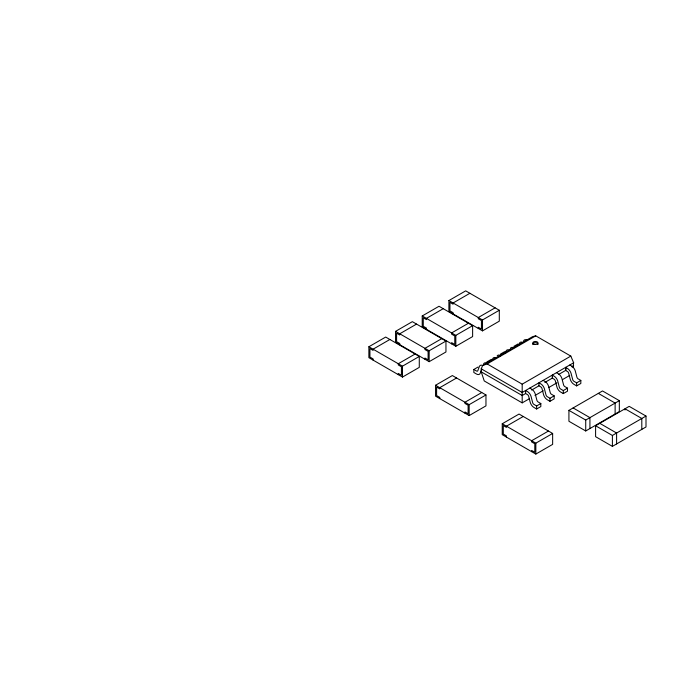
<?xml version="1.0" encoding="UTF-8"?>
<svg xmlns="http://www.w3.org/2000/svg" width="680" height="680" viewBox="0 0 680 680"><rect width="100%" height="100%" fill="white"/><g stroke="black" fill="none" stroke-linecap="round" stroke-linejoin="round"><path stroke-width="1.02" d="M573.053 367.616L573.648 362.763L570.817 356.099L535.746 335.852L532.695 336.6L482.656 365.491A5.687 3.281 60 0 0 479.451 366.282L477.751 370.812A1.955 1.131 60 0 1 476.646 371.076L473.833 369.461L473.833 372.495L476.502 374.034A5.67 3.272 60 0 0 480.284 373.142L481.78 369.07M492.065 360.502L492.787 358.581A5.687 3.281 60 0 1 496.017 357.799L496.366 357.977M505.096 353.617L506.124 350.88A5.687 3.281 60 0 1 509.354 350.098L509.702 350.276M518.738 345.1L519.461 343.179A5.687 3.281 60 0 1 522.69 342.397L523.039 342.575M529.508 398.65L522.189 402.866L484.237 380.953L481.236 371.858L481.236 368.832L482.656 365.491L487.127 363.927L535.746 335.852M483.522 364.149L483.65 363.851A5.687 3.281 60 0 1 486.88 363.069L487.228 363.256M523.532 341.046L523.659 340.756A5.687 3.281 60 0 1 526.889 339.975L527.238 340.153M368.875 346.757L385.679 337.059L419.279 356.456L419.279 367.37L402.483 377.077L368.875 357.671L368.875 346.757L402.483 366.163L419.279 356.456M395.548 331.364L412.352 321.657L445.952 341.062L445.952 351.976L429.156 361.675L395.548 342.269L395.548 331.364L429.156 350.761L445.952 341.062M422.221 315.962L439.025 306.264L472.625 325.661L472.625 336.575L455.829 346.273L422.221 326.876L422.221 315.962L455.829 335.359L472.625 325.661M448.894 300.56L465.698 290.861L499.298 310.258L499.298 321.173L482.502 330.879L448.894 311.474L448.894 300.56L482.502 319.966L499.298 310.258M389.878 339.481L373.082 349.188L373.082 350.396L369.928 348.576L369.928 357.068L373.082 358.887L373.082 360.094M416.551 324.088L399.747 333.786L399.747 335.002L396.601 333.183L396.601 341.666L399.747 343.485L399.747 344.7M443.224 308.686L426.42 318.385L426.42 319.6L423.274 317.781L423.274 326.264L426.42 328.083L426.42 329.298M469.897 293.284L453.092 302.991L453.092 304.198L449.947 302.379L449.947 310.87L453.092 312.69L453.092 313.897M415.08 354.034L398.284 363.732L398.284 364.947L401.429 366.767L401.429 375.258L398.284 373.439L398.284 374.646M441.754 338.631L424.949 348.339L424.949 349.546L428.102 351.365L428.102 359.856L424.949 358.037L424.949 359.252M468.427 323.238L451.622 332.936L451.622 334.152L454.775 335.971L454.775 344.454L451.622 342.635L451.622 343.85M495.1 307.836L478.295 317.534L478.295 318.75L481.448 320.569L481.448 329.06L478.295 327.241L478.295 328.449M435.557 385.254L452.362 375.555L485.962 394.961L485.962 405.875L469.166 415.574L435.557 396.168L435.557 385.254L469.166 404.659L485.962 394.961M456.56 377.986L439.756 387.685L439.756 388.892L436.611 387.073L436.611 395.565L439.756 397.383L439.756 398.599M473.833 369.461L478.04 367.038M487.169 363.783L487.169 361.769L491.377 359.337M518.041 343.944L513.842 346.366L515.576 347.37M481.763 392.53L464.958 402.237L464.958 403.444L468.112 405.263L468.112 413.754L464.958 411.935L464.958 413.142M487.127 363.927L522.189 384.166L570.817 356.099M573.648 362.763L522.189 392.471L481.236 368.832M529.805 388.076L531.99 389.359A5.687 3.281 60 0 1 535.211 393.865L536.919 400.358A1.955 1.131 60 0 0 538.024 401.905L540.829 403.537L540.829 406.572L536.63 408.995L533.962 407.456A5.67 3.272 60 0 1 530.188 402.195L528.692 396.389A1.972 1.139 60 0 0 527.374 394.553L525.606 393.533L522.189 395.505L481.236 371.858M531.633 390.056L538.942 385.832L540.711 386.852A1.972 1.139 60 0 1 542.028 388.697L543.524 394.493A5.67 3.272 60 0 0 547.298 399.755L549.967 401.293L554.166 398.871L554.166 395.837L551.361 394.204A1.955 1.131 60 0 1 550.256 392.666L548.548 386.163A5.687 3.281 60 0 0 545.326 381.659L543.141 380.375M544.841 382.432L552.491 378.012L552.491 374.977M558.518 374.536L565.828 370.311L565.828 367.285M571.837 366.843L573.648 365.798M534.99 395.479L543.226 390.728M548.709 387.558L556.937 382.806M562.428 379.644L569.738 375.42M502.239 423.759L519.044 414.052L552.644 433.457L552.644 444.371L535.84 454.07L502.239 434.673L502.239 423.759L535.84 443.156L552.644 433.457M525.606 393.533L525.606 390.499L527.782 391.782A5.687 3.281 60 0 1 531.012 396.287L532.712 402.789A1.955 1.131 60 0 0 533.825 404.328L536.63 405.96L540.829 403.537M538.942 385.832L538.942 382.806L541.119 384.081A5.687 3.281 60 0 1 544.348 388.586L546.048 395.089A1.955 1.131 60 0 0 547.162 396.627L549.967 398.259L554.166 395.837M563.303 390.567L567.502 388.135L567.502 391.17L563.303 393.592L560.635 392.054A5.67 3.272 60 0 1 556.861 386.793L555.365 380.995A1.972 1.139 60 0 0 554.047 379.151L552.279 378.131L552.279 375.105L554.455 376.38A5.687 3.281 60 0 1 557.685 380.894L559.385 387.387A1.955 1.131 60 0 0 560.498 388.926L563.303 390.567L563.303 393.592M576.64 382.865L580.839 380.434L580.839 383.469L576.64 385.892L573.971 384.353A5.67 3.272 60 0 1 570.197 379.091L568.701 373.295A1.972 1.139 60 0 0 567.384 371.458L565.615 370.438L565.615 367.404L567.792 368.679A5.687 3.281 60 0 1 571.021 373.192L572.721 379.686A1.955 1.131 60 0 0 573.835 381.233L576.64 382.865L576.64 385.892M523.243 416.483L506.438 426.181L506.438 427.397L503.293 425.578L503.293 434.061L506.438 435.88L506.438 437.096M568.922 410.354L602.523 390.957L619.327 400.656L619.327 411.57L585.726 430.967L568.922 421.269L568.922 410.354L585.726 420.061L619.327 400.656M548.446 431.035L531.641 440.733L531.641 441.94L534.794 443.76L534.794 452.251L531.641 450.432L531.641 451.647M595.595 425.756L629.196 406.359L646 416.058L646 426.972L612.399 446.369L595.595 436.671L595.595 425.756L612.399 435.455L646 416.058M513.902 347.854L513.553 347.675A5.687 3.281 60 0 0 510.323 348.457M500.565 355.555L500.216 355.376A5.687 3.281 60 0 0 497.182 355.844M569.814 364.981L571.999 366.256A5.687 3.281 60 0 1 575.221 370.762L576.929 377.264A1.955 1.131 60 0 0 578.034 378.802L580.839 380.434M598.323 393.38L615.128 403.078L615.128 413.993M556.478 372.674L558.663 373.957A5.687 3.281 60 0 1 561.884 378.462L563.592 384.965A1.955 1.131 60 0 0 564.697 386.503L567.502 388.135M506.438 352.639L504.704 351.637L500.506 354.067L500.506 356.091M573.121 407.932L589.925 417.63L589.925 428.545M599.794 423.334L616.598 433.032L616.598 443.946M487.169 361.769L488.903 362.763M641.801 429.394L641.801 418.48L624.996 408.782L624.996 409.998M612.399 435.455L612.399 446.369M585.726 420.061L585.726 430.967M549.967 398.259L549.967 401.293M536.63 405.96L536.63 408.995M535.84 443.156L535.84 454.07M522.189 384.166L522.189 402.866M482.502 319.966L482.502 330.879M469.166 404.659L469.166 415.574M455.829 335.359L455.829 346.273M429.156 350.761L429.156 361.675M402.483 366.163L402.483 377.077M532.84 344.599A2.626 1.522 0 0 1 535.381 342.686A2.626 1.522 0 0 1 537.923 344.599M534.063 344.301A2.626 1.522 0 0 0 538.008 342.992A2.626 1.522 0 0 0 534.063 341.675A2.626 1.522 0 0 0 534.063 344.301"/></g></svg>
